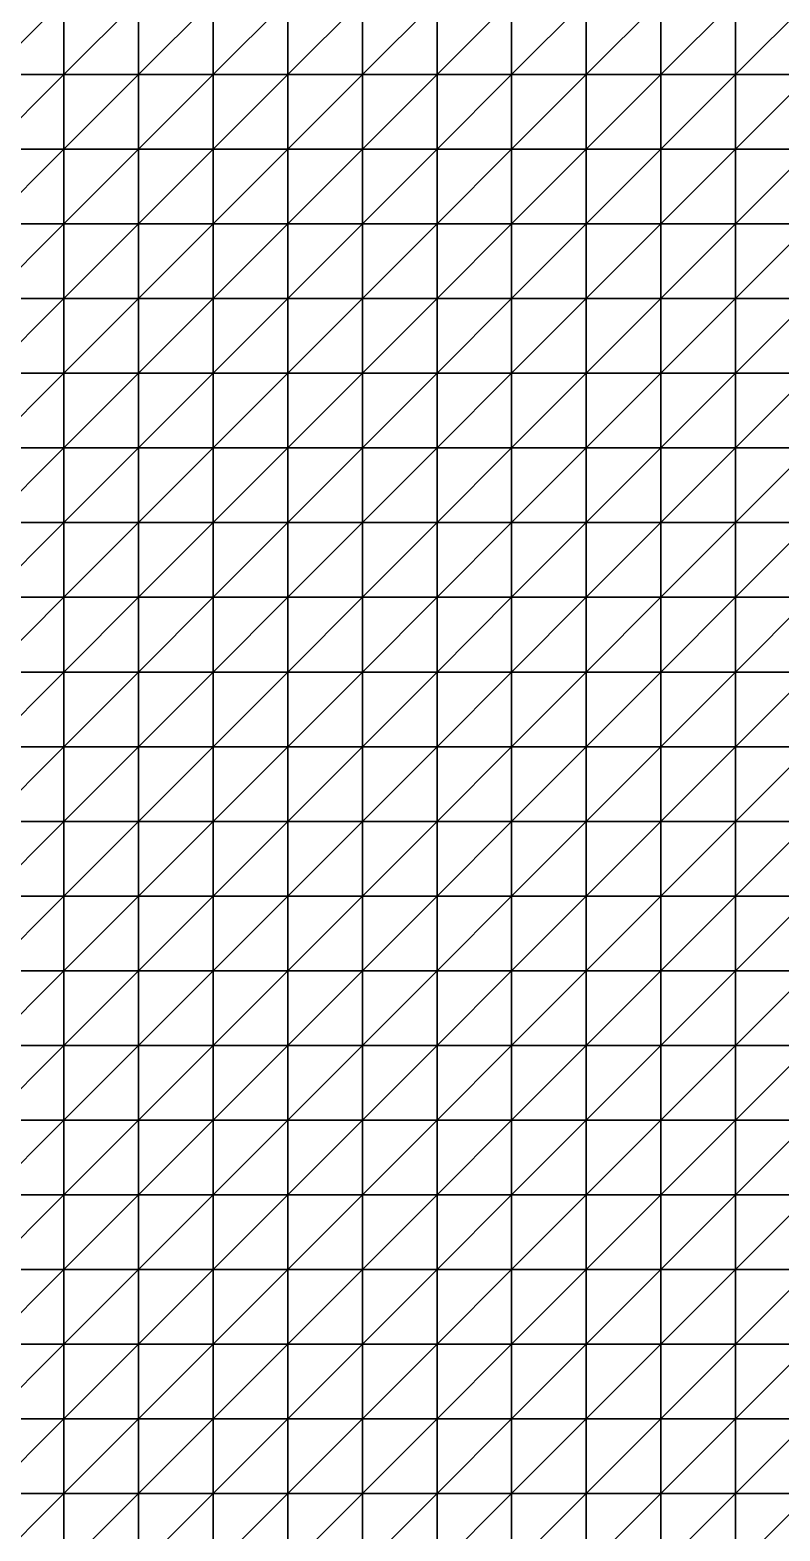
# Model space of a CAD drawing. Header units: metres. Extents: x 351000 to 353000, y 7455000 to 7457000.
# Drawn here: x 352239 to 352490, y 7455988 to 7456490 of the extents above; entities that cross this region are included whole.
import ezdxf

# ---------------------------------------------------------------- set-up
doc = ezdxf.new("R2010")
doc.units = ezdxf.units.M

msp = doc.modelspace()

# ---------------------------------------------------------------- linework, layer by layer
at = {"layer": 'BASE_OF_LEACHED_CAP_BOLC'}
for points in [[(352225, 7456475, 1227.86), (352250, 7456475, 1228.4), (352250, 7456500, 1226.63)], [(352225, 7456475, 1227.86), (352250, 7456500, 1226.63), (352225, 7456500, 1227.09)], [(352250, 7456475, 1228.4), (352275, 7456475, 1229.79), (352275, 7456500, 1227.12)], [(352250, 7456475, 1228.4), (352275, 7456500, 1227.12), (352250, 7456500, 1226.63)], [(352275, 7456475, 1229.79), (352300, 7456475, 1231.72), (352300, 7456500, 1228.33)], [(352275, 7456475, 1229.79), (352300, 7456500, 1228.33), (352275, 7456500, 1227.12)], [(352300, 7456475, 1231.72), (352325, 7456475, 1233.75), (352325, 7456500, 1229.76)], [(352300, 7456475, 1231.72), (352325, 7456500, 1229.76), (352300, 7456500, 1228.33)], [(352325, 7456475, 1233.75), (352350, 7456475, 1235.37), (352350, 7456500, 1230.9)], [(352325, 7456475, 1233.75), (352350, 7456500, 1230.9), (352325, 7456500, 1229.76)], [(352350, 7456475, 1235.37), (352375, 7456475, 1236.17), (352375, 7456500, 1231.25)], [(352350, 7456475, 1235.37), (352375, 7456500, 1231.25), (352350, 7456500, 1230.9)], [(352375, 7456475, 1236.17), (352400, 7456475, 1235.83), (352400, 7456500, 1230.48)], [(352375, 7456475, 1236.17), (352400, 7456500, 1230.48), (352375, 7456500, 1231.25)], [(352400, 7456475, 1235.83), (352425, 7456475, 1234.34), (352425, 7456500, 1228.53)], [(352400, 7456475, 1235.83), (352425, 7456500, 1228.53), (352400, 7456500, 1230.48)], [(352425, 7456475, 1234.34), (352450, 7456475, 1232.04), (352450, 7456500, 1225.75)], [(352425, 7456475, 1234.34), (352450, 7456500, 1225.75), (352425, 7456500, 1228.53)], [(352450, 7456475, 1232.04), (352475, 7456475, 1229.7), (352475, 7456500, 1222.91)], [(352450, 7456475, 1232.04), (352475, 7456500, 1222.91), (352450, 7456500, 1225.75)], [(352475, 7456475, 1229.7), (352500, 7456475, 1228.25), (352500, 7456500, 1220.98)], [(352475, 7456475, 1229.7), (352500, 7456500, 1220.98), (352475, 7456500, 1222.91)], [(352225, 7456450, 1228.48), (352250, 7456450, 1229.91), (352250, 7456475, 1228.4)], [(352225, 7456450, 1228.48), (352250, 7456475, 1228.4), (352225, 7456475, 1227.86)], [(352250, 7456450, 1229.91), (352275, 7456450, 1232.13), (352275, 7456475, 1229.79)], [(352250, 7456450, 1229.91), (352275, 7456475, 1229.79), (352250, 7456475, 1228.4)], [(352275, 7456450, 1232.13), (352300, 7456450, 1234.81), (352300, 7456475, 1231.72)], [(352275, 7456450, 1232.13), (352300, 7456475, 1231.72), (352275, 7456475, 1229.79)], [(352300, 7456450, 1234.81), (352325, 7456450, 1237.5), (352325, 7456475, 1233.75)], [(352300, 7456450, 1234.81), (352325, 7456475, 1233.75), (352300, 7456475, 1231.72)], [(352325, 7456450, 1237.5), (352350, 7456450, 1239.77), (352350, 7456475, 1235.37)], [(352325, 7456450, 1237.5), (352350, 7456475, 1235.37), (352325, 7456475, 1233.75)], [(352350, 7456450, 1239.77), (352375, 7456450, 1241.21), (352375, 7456475, 1236.17)], [(352350, 7456450, 1239.77), (352375, 7456475, 1236.17), (352350, 7456475, 1235.37)], [(352375, 7456450, 1241.21), (352400, 7456450, 1241.55), (352400, 7456475, 1235.83)], [(352375, 7456450, 1241.21), (352400, 7456475, 1235.83), (352375, 7456475, 1236.17)], [(352400, 7456450, 1241.55), (352425, 7456450, 1240.71), (352425, 7456475, 1234.34)], [(352400, 7456450, 1241.55), (352425, 7456475, 1234.34), (352400, 7456475, 1235.83)], [(352425, 7456450, 1240.71), (352450, 7456450, 1239.03), (352450, 7456475, 1232.04)], [(352425, 7456450, 1240.71), (352450, 7456475, 1232.04), (352425, 7456475, 1234.34)], [(352450, 7456450, 1239.03), (352475, 7456450, 1237.24), (352475, 7456475, 1229.7)], [(352450, 7456450, 1239.03), (352475, 7456475, 1229.7), (352450, 7456475, 1232.04)], [(352475, 7456450, 1237.24), (352500, 7456450, 1236.21), (352500, 7456475, 1228.25)], [(352475, 7456450, 1237.24), (352500, 7456475, 1228.25), (352475, 7456475, 1229.7)], [(352225, 7456425, 1228.64), (352250, 7456425, 1230.86), (352250, 7456450, 1229.91)], [(352225, 7456425, 1228.64), (352250, 7456450, 1229.91), (352225, 7456450, 1228.48)], [(352250, 7456425, 1230.86), (352275, 7456425, 1233.87), (352275, 7456450, 1232.13)], [(352250, 7456425, 1230.86), (352275, 7456450, 1232.13), (352250, 7456450, 1229.91)], [(352275, 7456425, 1233.87), (352300, 7456425, 1237.31), (352300, 7456450, 1234.81)], [(352275, 7456425, 1233.87), (352300, 7456450, 1234.81), (352275, 7456450, 1232.13)], [(352300, 7456425, 1237.31), (352325, 7456425, 1240.78), (352325, 7456450, 1237.5)], [(352300, 7456425, 1237.31), (352325, 7456450, 1237.5), (352300, 7456450, 1234.81)], [(352325, 7456425, 1240.78), (352350, 7456425, 1243.85), (352350, 7456450, 1239.77)], [(352325, 7456425, 1240.78), (352350, 7456450, 1239.77), (352325, 7456450, 1237.5)], [(352350, 7456425, 1243.85), (352375, 7456425, 1246.14), (352375, 7456450, 1241.21)], [(352350, 7456425, 1243.85), (352375, 7456450, 1241.21), (352350, 7456450, 1239.77)], [(352375, 7456425, 1246.14), (352400, 7456425, 1247.34), (352400, 7456450, 1241.55)], [(352375, 7456425, 1246.14), (352400, 7456450, 1241.55), (352375, 7456450, 1241.21)], [(352400, 7456425, 1247.34), (352425, 7456425, 1247.32), (352425, 7456450, 1240.71)], [(352400, 7456425, 1247.34), (352425, 7456450, 1240.71), (352400, 7456450, 1241.55)], [(352425, 7456425, 1247.32), (352450, 7456425, 1246.36), (352450, 7456450, 1239.03)], [(352425, 7456425, 1247.32), (352450, 7456450, 1239.03), (352425, 7456450, 1240.71)], [(352450, 7456425, 1246.36), (352475, 7456425, 1245.12), (352475, 7456450, 1237.24)], [(352450, 7456425, 1246.36), (352475, 7456450, 1237.24), (352450, 7456450, 1239.03)], [(352475, 7456425, 1245.12), (352500, 7456425, 1244.44), (352500, 7456450, 1236.21)], [(352475, 7456425, 1245.12), (352500, 7456450, 1236.21), (352475, 7456450, 1237.24)], [(352225, 7456400, 1228.17), (352250, 7456400, 1231.1), (352250, 7456425, 1230.86)], [(352225, 7456400, 1228.17), (352250, 7456425, 1230.86), (352225, 7456425, 1228.64)], [(352250, 7456400, 1231.1), (352275, 7456400, 1234.88), (352275, 7456425, 1233.87)], [(352250, 7456400, 1231.1), (352275, 7456425, 1233.87), (352250, 7456425, 1230.86)], [(352275, 7456400, 1234.88), (352300, 7456400, 1239.14), (352300, 7456425, 1237.31)], [(352275, 7456400, 1234.88), (352300, 7456425, 1237.31), (352275, 7456425, 1233.87)], [(352300, 7456400, 1239.14), (352325, 7456400, 1243.49), (352325, 7456425, 1240.78)], [(352300, 7456400, 1239.14), (352325, 7456425, 1240.78), (352300, 7456425, 1237.31)], [(352325, 7456400, 1243.49), (352350, 7456400, 1247.52), (352350, 7456425, 1243.85)], [(352325, 7456400, 1243.49), (352350, 7456425, 1243.85), (352325, 7456425, 1240.78)], [(352350, 7456400, 1247.52), (352375, 7456400, 1250.83), (352375, 7456425, 1246.14)], [(352350, 7456400, 1247.52), (352375, 7456425, 1246.14), (352350, 7456425, 1243.85)], [(352375, 7456400, 1250.83), (352400, 7456400, 1253.01), (352400, 7456425, 1247.34)], [(352375, 7456400, 1250.83), (352400, 7456425, 1247.34), (352375, 7456425, 1246.14)], [(352400, 7456400, 1253.01), (352425, 7456400, 1253.89), (352425, 7456425, 1247.32)], [(352400, 7456400, 1253.01), (352425, 7456425, 1247.32), (352400, 7456425, 1247.34)], [(352425, 7456400, 1253.89), (352450, 7456400, 1253.66), (352450, 7456425, 1246.36)], [(352425, 7456400, 1253.89), (352450, 7456425, 1246.36), (352425, 7456425, 1247.32)], [(352450, 7456400, 1253.66), (352475, 7456400, 1252.95), (352475, 7456425, 1245.12)], [(352450, 7456400, 1253.66), (352475, 7456425, 1245.12), (352450, 7456425, 1246.36)], [(352475, 7456400, 1252.95), (352500, 7456400, 1252.5), (352500, 7456425, 1244.44)], [(352475, 7456400, 1252.95), (352500, 7456425, 1244.44), (352475, 7456425, 1245.12)], [(352225, 7456375, 1227.01), (352250, 7456375, 1230.65), (352250, 7456400, 1231.1)], [(352225, 7456375, 1227.01), (352250, 7456400, 1231.1), (352225, 7456400, 1228.17)], [(352250, 7456375, 1230.65), (352275, 7456375, 1235.24), (352275, 7456400, 1234.88)], [(352250, 7456375, 1230.65), (352275, 7456400, 1234.88), (352250, 7456400, 1231.1)], [(352275, 7456375, 1235.24), (352300, 7456375, 1240.4), (352300, 7456400, 1239.14)], [(352275, 7456375, 1235.24), (352300, 7456400, 1239.14), (352275, 7456400, 1234.88)], [(352300, 7456375, 1240.4), (352325, 7456375, 1245.73), (352325, 7456400, 1243.49)], [(352300, 7456375, 1240.4), (352325, 7456400, 1243.49), (352300, 7456400, 1239.14)], [(352325, 7456375, 1245.73), (352350, 7456375, 1250.82), (352350, 7456400, 1247.52)], [(352325, 7456375, 1245.73), (352350, 7456400, 1247.52), (352325, 7456400, 1243.49)], [(352350, 7456375, 1250.82), (352375, 7456375, 1255.2), (352375, 7456400, 1250.83)], [(352350, 7456375, 1250.82), (352375, 7456400, 1250.83), (352350, 7456400, 1247.52)], [(352375, 7456375, 1255.2), (352400, 7456375, 1258.4), (352400, 7456400, 1253.01)], [(352375, 7456375, 1255.2), (352400, 7456400, 1253.01), (352375, 7456400, 1250.83)], [(352400, 7456375, 1258.4), (352425, 7456375, 1260.14), (352425, 7456400, 1253.89)], [(352400, 7456375, 1258.4), (352425, 7456400, 1253.89), (352400, 7456400, 1253.01)], [(352425, 7456375, 1260.14), (352450, 7456375, 1260.58), (352450, 7456400, 1253.66)], [(352425, 7456375, 1260.14), (352450, 7456400, 1253.66), (352425, 7456400, 1253.89)], [(352450, 7456375, 1260.58), (352475, 7456375, 1260.27), (352475, 7456400, 1252.95)], [(352450, 7456375, 1260.58), (352475, 7456400, 1252.95), (352450, 7456400, 1253.66)], [(352475, 7456375, 1260.27), (352500, 7456375, 1259.91), (352500, 7456400, 1252.5)], [(352475, 7456375, 1260.27), (352500, 7456400, 1252.5), (352475, 7456400, 1252.95)], [(352225, 7456350, 1225.33), (352250, 7456350, 1229.72), (352250, 7456375, 1230.65)], [(352225, 7456350, 1225.33), (352250, 7456375, 1230.65), (352225, 7456375, 1227.01)], [(352250, 7456350, 1229.72), (352275, 7456350, 1235.18), (352275, 7456375, 1235.24)], [(352250, 7456350, 1229.72), (352275, 7456375, 1235.24), (352250, 7456375, 1230.65)], [(352275, 7456350, 1235.18), (352300, 7456350, 1241.31), (352300, 7456375, 1240.4)], [(352275, 7456350, 1235.18), (352300, 7456375, 1240.4), (352275, 7456375, 1235.24)], [(352300, 7456350, 1241.31), (352325, 7456350, 1247.67), (352325, 7456375, 1245.73)], [(352300, 7456350, 1241.31), (352325, 7456375, 1245.73), (352300, 7456375, 1240.4)], [(352325, 7456350, 1247.67), (352350, 7456350, 1253.82), (352350, 7456375, 1250.82)], [(352325, 7456350, 1247.67), (352350, 7456375, 1250.82), (352325, 7456375, 1245.73)], [(352350, 7456350, 1253.82), (352375, 7456350, 1259.23), (352375, 7456375, 1255.2)], [(352350, 7456350, 1253.82), (352375, 7456375, 1255.2), (352350, 7456375, 1250.82)], [(352375, 7456350, 1259.23), (352400, 7456350, 1263.33), (352400, 7456375, 1258.4)], [(352375, 7456350, 1259.23), (352400, 7456375, 1258.4), (352375, 7456375, 1255.2)], [(352400, 7456350, 1263.33), (352425, 7456350, 1265.78), (352425, 7456375, 1260.14)], [(352400, 7456350, 1263.33), (352425, 7456375, 1260.14), (352400, 7456375, 1258.4)], [(352425, 7456350, 1265.78), (352450, 7456350, 1266.72), (352450, 7456375, 1260.58)], [(352425, 7456350, 1265.78), (352450, 7456375, 1260.58), (352425, 7456375, 1260.14)], [(352450, 7456350, 1266.72), (352475, 7456350, 1266.64), (352475, 7456375, 1260.27)], [(352450, 7456350, 1266.72), (352475, 7456375, 1260.27), (352450, 7456375, 1260.58)], [(352475, 7456350, 1266.64), (352500, 7456350, 1266.18), (352500, 7456375, 1259.91)], [(352475, 7456350, 1266.64), (352500, 7456375, 1259.91), (352475, 7456375, 1260.27)], [(352225, 7456325, 1223.44), (352250, 7456325, 1228.65), (352250, 7456350, 1229.72)], [(352225, 7456325, 1223.44), (352250, 7456350, 1229.72), (352225, 7456350, 1225.33)], [(352250, 7456325, 1228.65), (352275, 7456325, 1235.03), (352275, 7456350, 1235.18)], [(352250, 7456325, 1228.65), (352275, 7456350, 1235.18), (352250, 7456350, 1229.72)], [(352275, 7456325, 1235.03), (352300, 7456325, 1242.13), (352300, 7456350, 1241.31)], [(352275, 7456325, 1235.03), (352300, 7456350, 1241.31), (352275, 7456350, 1235.18)], [(352300, 7456325, 1242.13), (352325, 7456325, 1249.48), (352325, 7456350, 1247.67)], [(352300, 7456325, 1242.13), (352325, 7456350, 1247.67), (352300, 7456350, 1241.31)], [(352325, 7456325, 1249.48), (352350, 7456325, 1256.57), (352350, 7456350, 1253.82)], [(352325, 7456325, 1249.48), (352350, 7456350, 1253.82), (352325, 7456350, 1247.67)], [(352350, 7456325, 1256.57), (352375, 7456325, 1262.8), (352375, 7456350, 1259.23)], [(352350, 7456325, 1256.57), (352375, 7456350, 1259.23), (352350, 7456350, 1253.82)], [(352375, 7456325, 1262.8), (352400, 7456325, 1267.55), (352400, 7456350, 1263.33)], [(352375, 7456325, 1262.8), (352400, 7456350, 1263.33), (352375, 7456350, 1259.23)], [(352400, 7456325, 1267.55), (352425, 7456325, 1270.48), (352425, 7456350, 1265.78)], [(352400, 7456325, 1267.55), (352425, 7456350, 1265.78), (352400, 7456350, 1263.33)], [(352425, 7456325, 1270.48), (352450, 7456325, 1271.68), (352450, 7456350, 1266.72)], [(352425, 7456325, 1270.48), (352450, 7456350, 1266.72), (352425, 7456350, 1265.78)], [(352450, 7456325, 1271.68), (352475, 7456325, 1271.62), (352475, 7456350, 1266.64)], [(352450, 7456325, 1271.68), (352475, 7456350, 1266.64), (352450, 7456350, 1266.72)], [(352475, 7456325, 1271.62), (352500, 7456325, 1270.9), (352500, 7456350, 1266.18)], [(352475, 7456325, 1271.62), (352500, 7456350, 1266.18), (352475, 7456350, 1266.64)], [(352225, 7456300, 1221.69), (352250, 7456300, 1227.76), (352250, 7456325, 1228.65)], [(352225, 7456300, 1221.69), (352250, 7456325, 1228.65), (352225, 7456325, 1223.44)], [(352250, 7456300, 1227.76), (352275, 7456300, 1235.05), (352275, 7456325, 1235.03)], [(352250, 7456300, 1227.76), (352275, 7456325, 1235.03), (352250, 7456325, 1228.65)], [(352275, 7456300, 1235.05), (352300, 7456300, 1243.05), (352300, 7456325, 1242.13)], [(352275, 7456300, 1235.05), (352300, 7456325, 1242.13), (352275, 7456325, 1235.03)], [(352300, 7456300, 1243.05), (352325, 7456300, 1251.23), (352325, 7456325, 1249.48)], [(352300, 7456300, 1243.05), (352325, 7456325, 1249.48), (352300, 7456325, 1242.13)], [(352325, 7456300, 1251.23), (352350, 7456300, 1259), (352350, 7456325, 1256.57)], [(352325, 7456300, 1251.23), (352350, 7456325, 1256.57), (352325, 7456325, 1249.48)], [(352350, 7456300, 1259), (352375, 7456300, 1265.74), (352375, 7456325, 1262.8)], [(352350, 7456300, 1259), (352375, 7456325, 1262.8), (352350, 7456325, 1256.57)], [(352375, 7456300, 1265.74), (352400, 7456300, 1270.83), (352400, 7456325, 1267.55)], [(352375, 7456300, 1265.74), (352400, 7456325, 1267.55), (352375, 7456325, 1262.8)], [(352400, 7456300, 1270.83), (352425, 7456300, 1273.93), (352425, 7456325, 1270.48)], [(352400, 7456300, 1270.83), (352425, 7456325, 1270.48), (352400, 7456325, 1267.55)], [(352425, 7456300, 1273.93), (352450, 7456300, 1275.13), (352450, 7456325, 1271.68)], [(352425, 7456300, 1273.93), (352450, 7456325, 1271.68), (352425, 7456325, 1270.48)], [(352450, 7456300, 1275.13), (352475, 7456300, 1274.87), (352475, 7456325, 1271.62)], [(352450, 7456300, 1275.13), (352475, 7456325, 1271.62), (352450, 7456325, 1271.68)], [(352475, 7456300, 1274.87), (352500, 7456300, 1273.73), (352500, 7456325, 1270.9)], [(352475, 7456300, 1274.87), (352500, 7456325, 1270.9), (352475, 7456325, 1271.62)], [(352225, 7456275, 1220.38), (352250, 7456275, 1227.29), (352250, 7456300, 1227.76)], [(352225, 7456275, 1220.38), (352250, 7456300, 1227.76), (352225, 7456300, 1221.69)], [(352250, 7456275, 1227.29), (352275, 7456275, 1235.38), (352275, 7456300, 1235.05)], [(352250, 7456275, 1227.29), (352275, 7456300, 1235.05), (352250, 7456300, 1227.76)], [(352275, 7456275, 1235.38), (352300, 7456275, 1244.09), (352300, 7456300, 1243.05)], [(352275, 7456275, 1235.38), (352300, 7456300, 1243.05), (352275, 7456300, 1235.05)], [(352300, 7456275, 1244.09), (352325, 7456275, 1252.82), (352325, 7456300, 1251.23)], [(352300, 7456275, 1244.09), (352325, 7456300, 1251.23), (352300, 7456300, 1243.05)], [(352325, 7456275, 1252.82), (352350, 7456275, 1260.96), (352350, 7456300, 1259)], [(352325, 7456275, 1252.82), (352350, 7456300, 1259), (352325, 7456300, 1251.23)], [(352350, 7456275, 1260.96), (352375, 7456275, 1267.85), (352375, 7456300, 1265.74)], [(352350, 7456275, 1260.96), (352375, 7456300, 1265.74), (352350, 7456300, 1259)], [(352375, 7456275, 1267.85), (352400, 7456275, 1272.93), (352400, 7456300, 1270.83)], [(352375, 7456275, 1267.85), (352400, 7456300, 1270.83), (352375, 7456300, 1265.74)], [(352400, 7456275, 1272.93), (352425, 7456275, 1275.9), (352425, 7456300, 1273.93)], [(352400, 7456275, 1272.93), (352425, 7456300, 1273.93), (352400, 7456300, 1270.83)], [(352425, 7456275, 1275.9), (352450, 7456275, 1276.84), (352450, 7456300, 1275.13)], [(352425, 7456275, 1275.9), (352450, 7456300, 1275.13), (352425, 7456300, 1273.93)], [(352450, 7456275, 1276.84), (352475, 7456275, 1276.21), (352475, 7456300, 1274.87)], [(352450, 7456275, 1276.84), (352475, 7456300, 1274.87), (352450, 7456300, 1275.13)], [(352475, 7456275, 1276.21), (352500, 7456275, 1274.56), (352500, 7456300, 1273.73)], [(352475, 7456275, 1276.21), (352500, 7456300, 1273.73), (352475, 7456300, 1274.87)], [(352225, 7456250, 1219.67), (352250, 7456250, 1227.28), (352250, 7456275, 1227.29)], [(352225, 7456250, 1219.67), (352250, 7456275, 1227.29), (352225, 7456275, 1220.38)], [(352250, 7456250, 1227.28), (352275, 7456250, 1235.98), (352275, 7456275, 1235.38)], [(352250, 7456250, 1227.28), (352275, 7456275, 1235.38), (352250, 7456275, 1227.29)], [(352275, 7456250, 1235.98), (352300, 7456250, 1245.13), (352300, 7456275, 1244.09)], [(352275, 7456250, 1235.98), (352300, 7456275, 1244.09), (352275, 7456275, 1235.38)], [(352300, 7456250, 1245.13), (352325, 7456250, 1254.1), (352325, 7456275, 1252.82)], [(352300, 7456250, 1245.13), (352325, 7456275, 1252.82), (352300, 7456275, 1244.09)], [(352325, 7456250, 1254.1), (352350, 7456250, 1262.24), (352350, 7456275, 1260.96)], [(352325, 7456250, 1254.1), (352350, 7456275, 1260.96), (352325, 7456275, 1252.82)], [(352350, 7456250, 1262.24), (352375, 7456250, 1268.95), (352375, 7456275, 1267.85)], [(352350, 7456250, 1262.24), (352375, 7456275, 1267.85), (352350, 7456275, 1260.96)], [(352375, 7456250, 1268.95), (352400, 7456250, 1273.7), (352400, 7456275, 1272.93)], [(352375, 7456250, 1268.95), (352400, 7456275, 1272.93), (352375, 7456275, 1267.85)], [(352400, 7456250, 1273.7), (352425, 7456250, 1276.27), (352425, 7456275, 1275.9)], [(352400, 7456250, 1273.7), (352425, 7456275, 1275.9), (352400, 7456275, 1272.93)], [(352425, 7456250, 1276.27), (352450, 7456250, 1276.77), (352450, 7456275, 1276.84)], [(352425, 7456250, 1276.27), (352450, 7456275, 1276.84), (352425, 7456275, 1275.9)], [(352450, 7456250, 1276.77), (352475, 7456250, 1275.66), (352475, 7456275, 1276.21)], [(352450, 7456250, 1276.77), (352475, 7456275, 1276.21), (352450, 7456275, 1276.84)], [(352475, 7456250, 1275.66), (352500, 7456250, 1273.49), (352500, 7456275, 1274.56)], [(352475, 7456250, 1275.66), (352500, 7456275, 1274.56), (352475, 7456275, 1276.21)], [(352225, 7456225, 1219.51), (352250, 7456225, 1227.61), (352250, 7456250, 1227.28)], [(352225, 7456225, 1219.51), (352250, 7456250, 1227.28), (352225, 7456250, 1219.67)], [(352250, 7456225, 1227.61), (352275, 7456225, 1236.65), (352275, 7456250, 1235.98)], [(352250, 7456225, 1227.61), (352275, 7456250, 1235.98), (352250, 7456250, 1227.28)], [(352275, 7456225, 1236.65), (352300, 7456225, 1245.95), (352300, 7456250, 1245.13)], [(352275, 7456225, 1236.65), (352300, 7456250, 1245.13), (352275, 7456250, 1235.98)], [(352300, 7456225, 1245.95), (352325, 7456225, 1254.84), (352325, 7456250, 1254.1)], [(352300, 7456225, 1245.95), (352325, 7456250, 1254.1), (352300, 7456250, 1245.13)], [(352325, 7456225, 1254.84), (352350, 7456225, 1262.68), (352350, 7456250, 1262.24)], [(352325, 7456225, 1254.84), (352350, 7456250, 1262.24), (352325, 7456250, 1254.1)], [(352350, 7456225, 1262.68), (352375, 7456225, 1268.92), (352375, 7456250, 1268.95)], [(352350, 7456225, 1262.68), (352375, 7456250, 1268.95), (352350, 7456250, 1262.24)], [(352375, 7456225, 1268.92), (352400, 7456225, 1273.12), (352400, 7456250, 1273.7)], [(352375, 7456225, 1268.92), (352400, 7456250, 1273.7), (352375, 7456250, 1268.95)], [(352400, 7456225, 1273.12), (352425, 7456225, 1275.12), (352425, 7456250, 1276.27)], [(352400, 7456225, 1273.12), (352425, 7456250, 1276.27), (352400, 7456250, 1273.7)], [(352425, 7456225, 1275.12), (352450, 7456225, 1275.08), (352450, 7456250, 1276.77)], [(352425, 7456225, 1275.12), (352450, 7456250, 1276.77), (352425, 7456250, 1276.27)], [(352450, 7456225, 1275.08), (352475, 7456225, 1273.46), (352475, 7456250, 1275.66)], [(352450, 7456225, 1275.08), (352475, 7456250, 1275.66), (352450, 7456250, 1276.77)], [(352475, 7456225, 1273.46), (352500, 7456225, 1270.83), (352500, 7456250, 1273.49)], [(352475, 7456225, 1273.46), (352500, 7456250, 1273.49), (352475, 7456250, 1275.66)], [(352225, 7456200, 1219.73), (352250, 7456200, 1228.04), (352250, 7456225, 1227.61)], [(352225, 7456200, 1219.73), (352250, 7456225, 1227.61), (352225, 7456225, 1219.51)], [(352250, 7456200, 1228.04), (352275, 7456200, 1237.15), (352275, 7456225, 1236.65)], [(352250, 7456200, 1228.04), (352275, 7456225, 1236.65), (352250, 7456225, 1227.61)], [(352275, 7456200, 1237.15), (352300, 7456200, 1246.33), (352300, 7456225, 1245.95)], [(352275, 7456200, 1237.15), (352300, 7456225, 1245.95), (352275, 7456225, 1236.65)], [(352300, 7456200, 1246.33), (352325, 7456200, 1254.88), (352325, 7456225, 1254.84)], [(352300, 7456200, 1246.33), (352325, 7456225, 1254.84), (352300, 7456225, 1245.95)], [(352325, 7456200, 1254.88), (352350, 7456200, 1262.21), (352350, 7456225, 1262.68)], [(352325, 7456200, 1254.88), (352350, 7456225, 1262.68), (352325, 7456225, 1254.84)], [(352350, 7456200, 1262.21), (352375, 7456200, 1267.82), (352375, 7456225, 1268.92)], [(352350, 7456200, 1262.21), (352375, 7456225, 1268.92), (352350, 7456225, 1262.68)], [(352375, 7456200, 1267.82), (352400, 7456200, 1271.35), (352400, 7456225, 1273.12)], [(352375, 7456200, 1267.82), (352400, 7456225, 1273.12), (352375, 7456225, 1268.92)], [(352400, 7456200, 1271.35), (352425, 7456200, 1272.71), (352425, 7456225, 1275.12)], [(352400, 7456200, 1271.35), (352425, 7456225, 1275.12), (352400, 7456225, 1273.12)], [(352425, 7456200, 1272.71), (352450, 7456200, 1272.12), (352450, 7456225, 1275.08)], [(352425, 7456200, 1272.71), (352450, 7456225, 1275.08), (352425, 7456225, 1275.12)], [(352450, 7456200, 1272.12), (352475, 7456200, 1270.05), (352475, 7456225, 1273.46)], [(352450, 7456200, 1272.12), (352475, 7456225, 1273.46), (352450, 7456225, 1275.08)], [(352475, 7456200, 1270.05), (352500, 7456200, 1267.1), (352500, 7456225, 1270.83)], [(352475, 7456200, 1270.05), (352500, 7456225, 1270.83), (352475, 7456225, 1273.46)], [(352225, 7456175, 1220.09), (352250, 7456175, 1228.35), (352250, 7456200, 1228.04)], [(352225, 7456175, 1220.09), (352250, 7456200, 1228.04), (352225, 7456200, 1219.73)], [(352250, 7456175, 1228.35), (352275, 7456175, 1237.29), (352275, 7456200, 1237.15)], [(352250, 7456175, 1228.35), (352275, 7456200, 1237.15), (352250, 7456200, 1228.04)], [(352275, 7456175, 1237.29), (352300, 7456175, 1246.13), (352300, 7456200, 1246.33)], [(352275, 7456175, 1237.29), (352300, 7456200, 1246.33), (352275, 7456200, 1237.15)], [(352300, 7456175, 1246.13), (352325, 7456175, 1254.19), (352325, 7456200, 1254.88)], [(352300, 7456175, 1246.13), (352325, 7456200, 1254.88), (352300, 7456200, 1246.33)], [(352325, 7456175, 1254.19), (352350, 7456175, 1260.91), (352350, 7456200, 1262.21)], [(352325, 7456175, 1254.19), (352350, 7456200, 1262.21), (352325, 7456200, 1254.88)], [(352350, 7456175, 1260.91), (352375, 7456175, 1265.83), (352375, 7456200, 1267.82)], [(352350, 7456175, 1260.91), (352375, 7456200, 1267.82), (352350, 7456200, 1262.21)], [(352375, 7456175, 1265.83), (352400, 7456175, 1268.69), (352400, 7456200, 1271.35)], [(352375, 7456175, 1265.83), (352400, 7456200, 1271.35), (352375, 7456200, 1267.82)], [(352400, 7456175, 1268.69), (352425, 7456175, 1269.46), (352425, 7456200, 1272.71)], [(352400, 7456175, 1268.69), (352425, 7456200, 1272.71), (352400, 7456200, 1271.35)], [(352425, 7456175, 1269.46), (352450, 7456175, 1268.41), (352450, 7456200, 1272.12)], [(352425, 7456175, 1269.46), (352450, 7456200, 1272.12), (352425, 7456200, 1272.71)], [(352450, 7456175, 1268.41), (352475, 7456175, 1266.04), (352475, 7456200, 1270.05)], [(352450, 7456175, 1268.41), (352475, 7456200, 1270.05), (352450, 7456200, 1272.12)], [(352475, 7456175, 1266.04), (352500, 7456175, 1262.95), (352500, 7456200, 1267.1)], [(352475, 7456175, 1266.04), (352500, 7456200, 1267.1), (352475, 7456200, 1270.05)], [(352225, 7456150, 1220.38), (352250, 7456150, 1228.38), (352250, 7456175, 1228.35)], [(352225, 7456150, 1220.38), (352250, 7456175, 1228.35), (352225, 7456175, 1220.09)], [(352250, 7456150, 1228.38), (352275, 7456150, 1236.98), (352275, 7456175, 1237.29)], [(352250, 7456150, 1228.38), (352275, 7456175, 1237.29), (352250, 7456175, 1228.35)], [(352275, 7456150, 1236.98), (352300, 7456150, 1245.38), (352300, 7456175, 1246.13)], [(352275, 7456150, 1236.98), (352300, 7456175, 1246.13), (352275, 7456175, 1237.29)], [(352300, 7456150, 1245.38), (352325, 7456150, 1252.9), (352325, 7456175, 1254.19)], [(352300, 7456150, 1245.38), (352325, 7456175, 1254.19), (352300, 7456175, 1246.13)], [(352325, 7456150, 1252.9), (352350, 7456150, 1259.01), (352350, 7456175, 1260.91)], [(352325, 7456150, 1252.9), (352350, 7456175, 1260.91), (352325, 7456175, 1254.19)], [(352350, 7456150, 1259.01), (352375, 7456150, 1263.31), (352375, 7456175, 1265.83)], [(352350, 7456150, 1259.01), (352375, 7456175, 1265.83), (352350, 7456175, 1260.91)], [(352375, 7456150, 1263.31), (352400, 7456150, 1265.6), (352400, 7456175, 1268.69)], [(352375, 7456150, 1263.31), (352400, 7456175, 1268.69), (352375, 7456175, 1265.83)], [(352400, 7456150, 1265.6), (352425, 7456150, 1265.92), (352425, 7456175, 1269.46)], [(352400, 7456150, 1265.6), (352425, 7456175, 1269.46), (352400, 7456175, 1268.69)], [(352425, 7456150, 1265.92), (352450, 7456150, 1264.57), (352450, 7456175, 1268.41)], [(352425, 7456150, 1265.92), (352450, 7456175, 1268.41), (352425, 7456175, 1269.46)], [(352450, 7456150, 1264.57), (352475, 7456150, 1262.09), (352475, 7456175, 1266.04)], [(352450, 7456150, 1264.57), (352475, 7456175, 1266.04), (352450, 7456175, 1268.41)], [(352475, 7456150, 1262.09), (352500, 7456150, 1259.09), (352500, 7456175, 1262.95)], [(352475, 7456150, 1262.09), (352500, 7456175, 1262.95), (352475, 7456175, 1266.04)], [(352225, 7456125, 1220.54), (352250, 7456125, 1228.17), (352250, 7456150, 1228.38)], [(352225, 7456125, 1220.54), (352250, 7456150, 1228.38), (352225, 7456150, 1220.38)], [(352250, 7456125, 1228.17), (352275, 7456125, 1236.36), (352275, 7456150, 1236.98)], [(352250, 7456125, 1228.17), (352275, 7456150, 1236.98), (352250, 7456150, 1228.38)], [(352275, 7456125, 1236.36), (352300, 7456125, 1244.3), (352300, 7456150, 1245.38)], [(352275, 7456125, 1236.36), (352300, 7456150, 1245.38), (352275, 7456150, 1236.98)], [(352300, 7456125, 1244.3), (352325, 7456125, 1251.31), (352325, 7456150, 1252.9)], [(352300, 7456125, 1244.3), (352325, 7456150, 1252.9), (352300, 7456150, 1245.38)], [(352325, 7456125, 1251.31), (352350, 7456125, 1256.9), (352350, 7456150, 1259.01)], [(352325, 7456125, 1251.31), (352350, 7456150, 1259.01), (352325, 7456150, 1252.9)], [(352350, 7456125, 1256.9), (352375, 7456125, 1260.72), (352375, 7456150, 1263.31)], [(352350, 7456125, 1256.9), (352375, 7456150, 1263.31), (352350, 7456150, 1259.01)], [(352375, 7456125, 1260.72), (352400, 7456125, 1262.62), (352400, 7456150, 1265.6)], [(352375, 7456125, 1260.72), (352400, 7456150, 1265.6), (352375, 7456150, 1263.31)], [(352400, 7456125, 1262.62), (352425, 7456125, 1262.68), (352425, 7456150, 1265.92)], [(352400, 7456125, 1262.62), (352425, 7456150, 1265.92), (352400, 7456150, 1265.6)], [(352425, 7456125, 1262.68), (352450, 7456125, 1261.25), (352450, 7456150, 1264.57)], [(352425, 7456125, 1262.68), (352450, 7456150, 1264.57), (352425, 7456150, 1265.92)], [(352450, 7456125, 1261.25), (352475, 7456125, 1258.87), (352475, 7456150, 1262.09)], [(352450, 7456125, 1261.25), (352475, 7456150, 1262.09), (352450, 7456150, 1264.57)], [(352475, 7456125, 1258.87), (352500, 7456125, 1256.16), (352500, 7456150, 1259.09)], [(352475, 7456125, 1258.87), (352500, 7456150, 1259.09), (352475, 7456150, 1262.09)], [(352225, 7456100, 1220.72), (352250, 7456100, 1227.94), (352250, 7456125, 1228.17)], [(352225, 7456100, 1220.72), (352250, 7456125, 1228.17), (352225, 7456125, 1220.54)], [(352250, 7456100, 1227.94), (352275, 7456100, 1235.74), (352275, 7456125, 1236.36)], [(352250, 7456100, 1227.94), (352275, 7456125, 1236.36), (352250, 7456125, 1228.17)], [(352275, 7456100, 1235.74), (352300, 7456100, 1243.27), (352300, 7456125, 1244.3)], [(352275, 7456100, 1235.74), (352300, 7456125, 1244.3), (352275, 7456125, 1236.36)], [(352300, 7456100, 1243.27), (352325, 7456100, 1249.88), (352325, 7456125, 1251.31)], [(352300, 7456100, 1243.27), (352325, 7456125, 1251.31), (352300, 7456125, 1244.3)], [(352325, 7456100, 1249.88), (352350, 7456100, 1255.08), (352350, 7456125, 1256.9)], [(352325, 7456100, 1249.88), (352350, 7456125, 1256.9), (352325, 7456125, 1251.31)], [(352350, 7456100, 1255.08), (352375, 7456100, 1258.59), (352375, 7456125, 1260.72)], [(352350, 7456100, 1255.08), (352375, 7456125, 1260.72), (352350, 7456125, 1256.9)], [(352375, 7456100, 1258.59), (352400, 7456100, 1260.29), (352400, 7456125, 1262.62)], [(352375, 7456100, 1258.59), (352400, 7456125, 1262.62), (352375, 7456125, 1260.72)], [(352400, 7456100, 1260.29), (352425, 7456100, 1260.3), (352425, 7456125, 1262.68)], [(352400, 7456100, 1260.29), (352425, 7456125, 1262.68), (352400, 7456125, 1262.62)], [(352425, 7456100, 1260.3), (352450, 7456100, 1259), (352450, 7456125, 1261.25)], [(352425, 7456100, 1260.3), (352450, 7456125, 1261.25), (352425, 7456125, 1262.68)], [(352450, 7456100, 1259), (352475, 7456100, 1256.92), (352475, 7456125, 1258.87)], [(352450, 7456100, 1259), (352475, 7456125, 1258.87), (352450, 7456125, 1261.25)], [(352475, 7456100, 1256.92), (352500, 7456100, 1254.67), (352500, 7456125, 1256.16)], [(352475, 7456100, 1256.92), (352500, 7456125, 1256.16), (352475, 7456125, 1258.87)], [(352225, 7456075, 1221.25), (352250, 7456075, 1228.14), (352250, 7456100, 1227.94)], [(352225, 7456075, 1221.25), (352250, 7456100, 1227.94), (352225, 7456100, 1220.72)], [(352250, 7456075, 1228.14), (352275, 7456075, 1235.61), (352275, 7456100, 1235.74)], [(352250, 7456075, 1228.14), (352275, 7456100, 1235.74), (352250, 7456100, 1227.94)], [(352275, 7456075, 1235.61), (352300, 7456075, 1242.81), (352300, 7456100, 1243.27)], [(352275, 7456075, 1235.61), (352300, 7456100, 1243.27), (352275, 7456100, 1235.74)], [(352300, 7456075, 1242.81), (352325, 7456075, 1249.09), (352325, 7456100, 1249.88)], [(352300, 7456075, 1242.81), (352325, 7456100, 1249.88), (352300, 7456100, 1243.27)], [(352325, 7456075, 1249.09), (352350, 7456075, 1254.03), (352350, 7456100, 1255.08)], [(352325, 7456075, 1249.09), (352350, 7456100, 1255.08), (352325, 7456100, 1249.88)], [(352350, 7456075, 1254.03), (352375, 7456075, 1257.37), (352375, 7456100, 1258.59)], [(352350, 7456075, 1254.03), (352375, 7456100, 1258.59), (352350, 7456100, 1255.08)], [(352375, 7456075, 1257.37), (352400, 7456075, 1259.05), (352400, 7456100, 1260.29)], [(352375, 7456075, 1257.37), (352400, 7456100, 1260.29), (352375, 7456100, 1258.59)], [(352400, 7456075, 1259.05), (352425, 7456075, 1259.2), (352425, 7456100, 1260.3)], [(352400, 7456075, 1259.05), (352425, 7456100, 1260.3), (352400, 7456100, 1260.29)], [(352425, 7456075, 1259.2), (352450, 7456075, 1258.2), (352450, 7456100, 1259)], [(352425, 7456075, 1259.2), (352450, 7456100, 1259), (352425, 7456100, 1260.3)], [(352450, 7456075, 1258.2), (352475, 7456075, 1256.55), (352475, 7456100, 1256.92)], [(352450, 7456075, 1258.2), (352475, 7456100, 1256.92), (352450, 7456100, 1259)], [(352475, 7456075, 1256.55), (352500, 7456075, 1254.83), (352500, 7456100, 1254.67)], [(352475, 7456075, 1256.55), (352500, 7456100, 1254.67), (352475, 7456100, 1256.92)], [(352225, 7456050, 1222.63), (352250, 7456050, 1229.29), (352250, 7456075, 1228.14)], [(352225, 7456050, 1222.63), (352250, 7456075, 1228.14), (352225, 7456075, 1221.25)], [(352250, 7456050, 1229.29), (352275, 7456050, 1236.5), (352275, 7456075, 1235.61)], [(352250, 7456050, 1229.29), (352275, 7456075, 1235.61), (352250, 7456075, 1228.14)], [(352275, 7456050, 1236.5), (352300, 7456050, 1243.41), (352300, 7456075, 1242.81)], [(352275, 7456050, 1236.5), (352300, 7456075, 1242.81), (352275, 7456075, 1235.61)], [(352300, 7456050, 1243.41), (352325, 7456050, 1249.42), (352325, 7456075, 1249.09)], [(352300, 7456050, 1243.41), (352325, 7456075, 1249.09), (352300, 7456075, 1242.81)], [(352325, 7456050, 1249.42), (352350, 7456050, 1254.16), (352350, 7456075, 1254.03)], [(352325, 7456050, 1249.42), (352350, 7456075, 1254.03), (352325, 7456075, 1249.09)], [(352350, 7456050, 1254.16), (352375, 7456050, 1257.42), (352375, 7456075, 1257.37)], [(352350, 7456050, 1254.16), (352375, 7456075, 1257.37), (352350, 7456075, 1254.03)], [(352375, 7456050, 1257.42), (352400, 7456050, 1259.17), (352400, 7456075, 1259.05)], [(352375, 7456050, 1257.42), (352400, 7456075, 1259.05), (352375, 7456075, 1257.37)], [(352400, 7456050, 1259.17), (352425, 7456050, 1259.57), (352425, 7456075, 1259.2)], [(352400, 7456050, 1259.17), (352425, 7456075, 1259.2), (352400, 7456075, 1259.05)], [(352425, 7456050, 1259.57), (352450, 7456050, 1258.95), (352450, 7456075, 1258.2)], [(352425, 7456050, 1259.57), (352450, 7456075, 1258.2), (352425, 7456075, 1259.2)], [(352450, 7456050, 1258.95), (352475, 7456050, 1257.79), (352475, 7456075, 1256.55)], [(352450, 7456050, 1258.95), (352475, 7456075, 1256.55), (352450, 7456075, 1258.2)], [(352475, 7456050, 1257.79), (352500, 7456050, 1256.58), (352500, 7456075, 1254.83)], [(352475, 7456050, 1257.79), (352500, 7456075, 1254.83), (352475, 7456075, 1256.55)], [(352225, 7456025, 1225.36), (352250, 7456025, 1231.9), (352250, 7456050, 1229.29)], [(352225, 7456025, 1225.36), (352250, 7456050, 1229.29), (352225, 7456050, 1222.63)], [(352250, 7456025, 1231.9), (352275, 7456025, 1238.89), (352275, 7456050, 1236.5)], [(352250, 7456025, 1231.9), (352275, 7456050, 1236.5), (352250, 7456050, 1229.29)], [(352275, 7456025, 1238.89), (352300, 7456025, 1245.49), (352300, 7456050, 1243.41)], [(352275, 7456025, 1238.89), (352300, 7456050, 1243.41), (352275, 7456050, 1236.5)], [(352300, 7456025, 1245.49), (352325, 7456025, 1251.2), (352325, 7456050, 1249.42)], [(352300, 7456025, 1245.49), (352325, 7456050, 1249.42), (352300, 7456050, 1243.41)], [(352325, 7456025, 1251.2), (352350, 7456025, 1255.71), (352350, 7456050, 1254.16)], [(352325, 7456025, 1251.2), (352350, 7456050, 1254.16), (352325, 7456050, 1249.42)], [(352350, 7456025, 1255.71), (352375, 7456025, 1258.88), (352375, 7456050, 1257.42)], [(352350, 7456025, 1255.71), (352375, 7456050, 1257.42), (352350, 7456050, 1254.16)], [(352375, 7456025, 1258.88), (352400, 7456025, 1260.7), (352400, 7456050, 1259.17)], [(352375, 7456025, 1258.88), (352400, 7456050, 1259.17), (352375, 7456050, 1257.42)], [(352400, 7456025, 1260.7), (352425, 7456025, 1261.33), (352425, 7456050, 1259.57)], [(352400, 7456025, 1260.7), (352425, 7456050, 1259.57), (352400, 7456050, 1259.17)], [(352425, 7456025, 1261.33), (352450, 7456025, 1261.07), (352450, 7456050, 1258.95)], [(352425, 7456025, 1261.33), (352450, 7456050, 1258.95), (352425, 7456050, 1259.57)], [(352450, 7456025, 1261.07), (352475, 7456025, 1260.35), (352475, 7456050, 1257.79)], [(352450, 7456025, 1261.07), (352475, 7456050, 1257.79), (352450, 7456050, 1258.95)], [(352475, 7456025, 1260.35), (352500, 7456025, 1259.55), (352500, 7456050, 1256.58)], [(352475, 7456025, 1260.35), (352500, 7456050, 1256.58), (352475, 7456050, 1257.79)], [(352225, 7456000, 1229.86), (352250, 7456000, 1236.33), (352250, 7456025, 1231.9)], [(352225, 7456000, 1229.86), (352250, 7456025, 1231.9), (352225, 7456025, 1225.36)], [(352250, 7456000, 1236.33), (352275, 7456000, 1243.04), (352275, 7456025, 1238.89)], [(352250, 7456000, 1236.33), (352275, 7456025, 1238.89), (352250, 7456025, 1231.9)], [(352275, 7456000, 1243.04), (352300, 7456000, 1249.25), (352300, 7456025, 1245.49)], [(352275, 7456000, 1243.04), (352300, 7456025, 1245.49), (352275, 7456025, 1238.89)], [(352300, 7456000, 1249.25), (352325, 7456000, 1254.52), (352325, 7456025, 1251.2)], [(352300, 7456000, 1249.25), (352325, 7456025, 1251.2), (352300, 7456025, 1245.49)], [(352325, 7456000, 1254.52), (352350, 7456000, 1258.67), (352350, 7456025, 1255.71)], [(352325, 7456000, 1254.52), (352350, 7456025, 1255.71), (352325, 7456025, 1251.2)], [(352350, 7456000, 1258.67), (352375, 7456000, 1261.62), (352375, 7456025, 1258.88)], [(352350, 7456000, 1258.67), (352375, 7456025, 1258.88), (352350, 7456025, 1255.71)], [(352375, 7456000, 1261.62), (352400, 7456000, 1263.38), (352400, 7456025, 1260.7)], [(352375, 7456000, 1261.62), (352400, 7456025, 1260.7), (352375, 7456025, 1258.88)], [(352400, 7456000, 1263.38), (352425, 7456000, 1264.13), (352425, 7456025, 1261.33)], [(352400, 7456000, 1263.38), (352425, 7456025, 1261.33), (352400, 7456025, 1260.7)], [(352425, 7456000, 1264.13), (352450, 7456000, 1264.13), (352450, 7456025, 1261.07)], [(352425, 7456000, 1264.13), (352450, 7456025, 1261.07), (352425, 7456025, 1261.33)], [(352450, 7456000, 1264.13), (352475, 7456000, 1263.72), (352475, 7456025, 1260.35)], [(352450, 7456000, 1264.13), (352475, 7456025, 1260.35), (352450, 7456025, 1261.07)], [(352475, 7456000, 1263.72), (352500, 7456000, 1263.18), (352500, 7456025, 1259.55)], [(352475, 7456000, 1263.72), (352500, 7456025, 1259.55), (352475, 7456025, 1260.35)], [(352225, 7455975, 1236.3), (352250, 7455975, 1242.67), (352250, 7456000, 1236.33)], [(352225, 7455975, 1236.3), (352250, 7456000, 1236.33), (352225, 7456000, 1229.86)], [(352250, 7455975, 1242.67), (352275, 7455975, 1248.99), (352275, 7456000, 1243.04)], [(352250, 7455975, 1242.67), (352275, 7456000, 1243.04), (352250, 7456000, 1236.33)], [(352275, 7455975, 1248.99), (352300, 7455975, 1254.61), (352300, 7456000, 1249.25)], [(352275, 7455975, 1248.99), (352300, 7456000, 1249.25), (352275, 7456000, 1243.04)], [(352300, 7455975, 1254.61), (352325, 7455975, 1259.24), (352325, 7456000, 1254.52)], [(352300, 7455975, 1254.61), (352325, 7456000, 1254.52), (352300, 7456000, 1249.25)], [(352325, 7455975, 1259.24), (352350, 7455975, 1262.79), (352350, 7456000, 1258.67)], [(352325, 7455975, 1259.24), (352350, 7456000, 1258.67), (352325, 7456000, 1254.52)], [(352350, 7455975, 1262.79), (352375, 7455975, 1265.27), (352375, 7456000, 1261.62)], [(352350, 7455975, 1262.79), (352375, 7456000, 1261.62), (352350, 7456000, 1258.67)], [(352375, 7455975, 1265.27), (352400, 7455975, 1266.76), (352400, 7456000, 1263.38)], [(352375, 7455975, 1265.27), (352400, 7456000, 1263.38), (352375, 7456000, 1261.62)], [(352400, 7455975, 1266.76), (352425, 7455975, 1267.43), (352425, 7456000, 1264.13)], [(352400, 7455975, 1266.76), (352425, 7456000, 1264.13), (352400, 7456000, 1263.38)], [(352425, 7455975, 1267.43), (352450, 7455975, 1267.52), (352450, 7456000, 1264.13)], [(352425, 7455975, 1267.43), (352450, 7456000, 1264.13), (352425, 7456000, 1264.13)], [(352450, 7455975, 1267.52), (352475, 7455975, 1267.26), (352475, 7456000, 1263.72)], [(352450, 7455975, 1267.52), (352475, 7456000, 1263.72), (352450, 7456000, 1264.13)], [(352475, 7455975, 1267.26), (352500, 7455975, 1266.84), (352500, 7456000, 1263.18)], [(352475, 7455975, 1267.26), (352500, 7456000, 1263.18), (352475, 7456000, 1263.72)]]:
    msp.add_3dface(points, dxfattribs=at)

doc.saveas('drawing.dxf')
